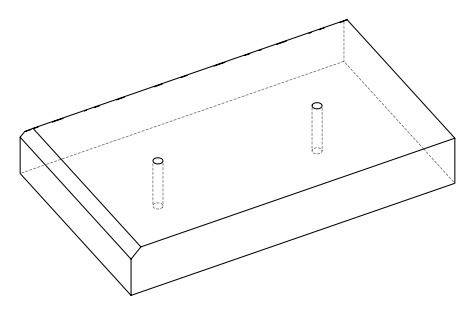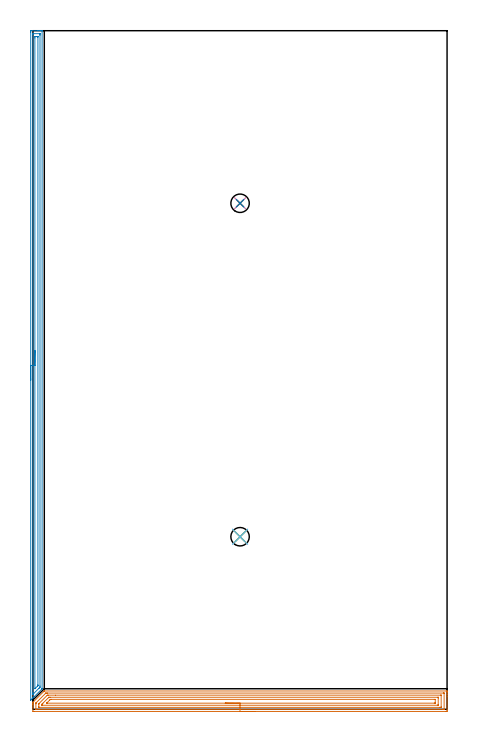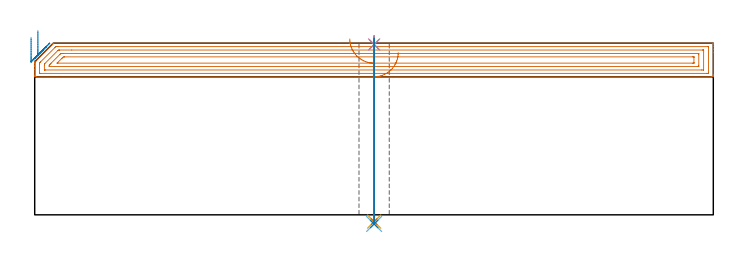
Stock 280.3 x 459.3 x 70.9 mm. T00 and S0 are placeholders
(PLAN: 8 operations, 5 tool changes, 23.7 min)
(1 AREA_MILL | FG_CHAMFER_SURFACE | UGT0205_001 | 11.43 min | 27080 mm3)
(2 AREA_MILL_1 | FG_CHAMFER_SURFACE_1 | UGT0205_001 | 11 min | 13278 mm3)
(3 SPOT_DRILL | STEP1HOLE | NXT0321_9005460120000 | 0.03 min | 2 mm3)
(4 SPOT_DRILL_1 | STEP1HOLE_1 | NXT0321_9005460120000 | 0.03 min | 16 mm3)
(5 DRILL_THROUGH_HOLE_INTO_CENTER | STEP1HOLE | NXT0301_042 | 0.3 min | 2751 mm3)
(6 DRILL_TO_ENLARGE_THROUGH_HOLE | STEP1HOLE | NXT0301_096 | 0.31 min | 5900 mm3)
(7 DRILL_THROUGH_HOLE_INTO_CENTER_1 | STEP1HOLE_1 | NXT0301_042 | 0.3 min | 2776 mm3)
(8 DRILL_TO_ENLARGE_THROUGH_HOLE_1 | STEP1HOLE_1 | NXT0301_096 | 0.31 min | 5889 mm3)
(TOOL UGT0205_001 | Chamfer Mill 20 x 3 x 45 deg. | D20 FL50 Z2)
(TOOL NXT0321_9005460120000 | NC Spot Drill, 142deg, 12mm, Carbide, Uncoated | D12 PA142 FL30 Z2)
(TOOL NXT0301_042 | Carbide Drill 7.1mm [860.1-0710-057A1-MM 2214] | D7.1 PA140 FL85 Z2)
(TOOL NXT0301_096 | Carbide Drill 12.5mm [860.1-1250-063A1-MM 2214] | D12.5 PA140 FL77 Z2)
(OP 1 AREA_MILL)
G17 G21 G94 G90
T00 M6
G54
G17 G0 G90 X150.15 Y-1.5 S1061 M3
G43 Z80.9 H0
Z67.
G94 G1 X150.112 Z66.128 F250.
X149.998 Z65.264
X149.809 Z64.412
X149.547 Z63.58
X149.213 Z62.774
X148.81 Z62.
X148.342 Z61.264
X147.81 Z60.572
X147.221 Z59.929
X146.578 Z59.34
X145.886 Z58.808
X145.15 Z58.34
X144.376 Z57.937
X143.57 Z57.603
X142.738 Z57.341
X141.886 Z57.152
X141.022 Z57.038
X140.15 Z57.
X0.632
X0.25 Y-1.496 Z57.002
X0.01 Y-1.492 Z57.004
X0. Y-1.122 Z57.375
Y1.507 Z60.002
Y2.897 Z61.394
Y3.259 Z61.755
Y3.983 Z62.483
Y4.612 Z63.111
X0.001 Y4.651 Z63.15
X0.01 Y4.699 Z63.196
X0.053 Y4.754 Z63.252
X7.34 Y12.04 Z70.539
X7.651 Y12.349 Z70.846
X7.706 Y12.396 Z70.89
X7.787 Y12.4 Z70.9
X280.115
X280.29 Y12.397 Z70.889
X280.297 Y12.246 Z70.739
X280.3 Y12.087 Z70.587
Y11.87 Z70.369
Y11.145 Z69.64
Y9.907 Z68.404
Y8.517 Z67.012
X280.299 Y-0.503 Z57.994
X280.294 Y-1.122 Z57.376
X280.29 Y-1.493 Z57.005
X280.05 Y-1.496 Z57.002
X279.668 Y-1.5 Z57.
X140.15
Y-0.086 Z58.414
X2.421 Y-0.085 Z58.415
X2.256 Y-0.084 Z58.416
X2.061 Y-0.081 Z58.419
X2.019 Y-0.079 Z58.421
X2.01 Y-0.055 Z58.445
X2.007 Y-0.02 Z58.48
X2.001 Y0.166 Z58.666
Y3.67 Z62.17
X2.008 Y4.136 Z62.636
X2.01 Y4.237 Z62.737
X2.07 Y4.308 Z62.808
X2.154 Y4.397 Z62.897
X2.421 Y4.67 Z63.17
X8.347 Y10.596 Z69.096
X8.681 Y10.926 Z69.426
X8.731 Y10.969 Z69.469
X8.765 Y10.979 Z69.479
X8.849 Y10.981 Z69.481
X9.575 Y10.985 Z69.485
X9.739 Y10.986 Z69.486
X277.879 Y10.985 Z69.485
X278.044 Y10.984 Z69.484
X278.239 Y10.98 Z69.48
X278.281 Y10.979 Z69.479
X278.29 Y10.955 Z69.455
X278.293 Y10.92 Z69.42
X278.299 Y10.734 Z69.234
Y0.219 Z58.719
X278.295 Y0.081 Z58.581
X278.29 Y-0.028 Z58.472
X278.282 Y-0.079 Z58.421
X277.716 Y-0.085 Z58.415
X140.15 Y-0.086 Z58.414
Y1.328 Z59.828
X4.391 Y1.329 Z59.829
X4.209 Y1.33 Z59.83
X4.028 Y1.333 Z59.833
X4.012 Y1.335 Z59.835
X4.007 Y1.348 Z59.848
X4.002 Y1.384 Z59.884
X4. Y1.439 Z59.939
Y1.507 Z60.007
X4.001 Y3.464 Z61.964
X4.006 Y3.669 Z62.169
X4.012 Y3.8 Z62.3
X4.062 Y3.855 Z62.355
X4.209 Y4.01 Z62.51
X9.592 Y9.393 Z67.893
X9.77 Y9.559 Z68.059
X10.106 Y9.567 Z68.067
X10.289 Y9.57 Z68.07
X15.304 Y9.572 Z68.072
X275.909 Y9.571 Z68.071
X276.091 Y9.57 Z68.07
X276.272 Y9.566 Z68.066
X276.288 Y9.565 Z68.065
X276.293 Y9.552 Z68.052
X276.298 Y9.516 Z68.016
X276.3 Y9.461 Z67.961
Y9.393 Z67.893
X276.299 Y1.507 Z60.007
X276.298 Y1.404 Z59.904
X276.293 Y1.354 Z59.854
X276.289 Y1.335 Z59.835
X276.269 Y1.333 Z59.833
X276.091 Y1.33 Z59.83
X275.378 Y1.328 Z59.828
X140.15
Y2.743 Z61.243
X6.152
X6.092 Y2.744 Z61.244
X6.028 Y2.747 Z61.247
X6.011 Y2.749 Z61.249
X6.008 Y2.769 Z61.269
X6.005 Y2.823 Z61.323
X6. Y3.257 Z61.757
X6.001 Y3.259 Z61.759
X6.025 Y3.364 Z61.864
X6.107 Y3.451 Z61.951
X6.234 Y3.582 Z62.082
X6.396 Y3.746 Z62.246
X6.784 Y4.136 Z62.636
X10.47 Y7.821 Z66.321
X10.708 Y8.055 Z66.555
X10.777 Y8.12 Z66.62
X10.804 Y8.143 Z66.643
X10.843 Y8.151 Z66.651
X11.364 Y8.155 Z66.655
X11.732 Y8.157 Z66.657
X274.148
X274.208 Y8.156 Z66.656
X274.272 Y8.152 Z66.652
X274.289 Y8.151 Z66.651
X274.292 Y8.131 Z66.631
X274.295 Y8.077 Z66.577
X274.3 Y7.643 Z66.143
Y3.261 Z61.761
X274.294 Y2.822 Z61.322
X274.29 Y2.769 Z61.269
X274.287 Y2.75 Z61.25
X274.251 Y2.748 Z61.248
X274.111 Y2.745 Z61.245
X273.935 Y2.743 Z61.243
X140.15
Y4.157 Z62.657
X9.554
X9.38 Y4.159 Z62.659
X9.294 Y4.163 Z62.663
X9.274 Y4.165 Z62.665
X9.279 Y4.173 Z62.673
X9.311 Y4.21 Z62.71
X9.403 Y4.305 Z62.805
X9.5 Y4.401 Z62.901
X11.173 Y6.075 Z64.575
X11.364 Y6.266 Z64.766
X11.619 Y6.515 Z65.015
X11.834 Y6.724 Z65.224
X12.258 Y6.742 Z65.242
X12.281 Y6.743 Z65.243
X271.641
X272.06 Y6.741 Z65.241
X272.269 Y6.738 Z65.238
X272.287 Y6.736 Z65.236
X272.292 Y6.721 Z65.221
X272.297 Y6.683 Z65.183
X272.299 Y6.629 Z65.129
X272.3 Y4.345 Z62.845
X272.298 Y4.249 Z62.749
X272.294 Y4.191 Z62.691
X272.29 Y4.164 Z62.664
X272.272 Y4.163 Z62.663
X272.055 Y4.159 Z62.659
X271.619 Y4.157 Z62.657
X140.15
X139.278 Z62.695
X138.414 Z62.809
X137.562 Z62.998
X136.73 Z63.26
X135.924 Z63.594
X135.15 Z63.997
X134.414 Z64.465
X133.722 Z64.996
X133.079 Z65.586
X132.49 Z66.229
X131.958 Z66.921
X131.49 Z67.657
X131.087 Z68.431
X130.753 Z69.237
X130.491 Z70.069
X130.302 Z70.92
X130.188 Z71.785
X130.15 Z72.657
G0 Z80.9
M5
M2
(OP 2 AREA_MILL_1)
G17 G21 G94 G90
T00 M6
G54
G17 G0 G90 X-1.5 Y222.75 S1061 M3
G43 Z80.9 H0
Z73.2
G94 G1 Y222.788 Z72.328 F250.
Y222.902 Z71.464
Y223.091 Z70.612
Y223.353 Z69.78
Y223.687 Z68.974
Y224.09 Z68.2
Y224.558 Z67.464
Y225.09 Z66.772
Y225.679 Z66.129
Y226.322 Z65.54
Y227.014 Z65.008
Y227.75 Z64.54
Y228.524 Z64.137
Y229.33 Z63.803
Y230.162 Z63.541
Y231.014 Z63.352
Y231.878 Z63.238
Y232.75 Z63.2
Y458.153
X-1.499 Y458.686 Z63.201
X-1.496 Y459.043 Z63.202
X-1.493 Y459.29 Z63.204
X-1.148 Y459.3 Z63.549
X3.224 Z67.918
X3.772 Z68.468
X4.099 Z68.795
X4.646 Z69.342
X4.973 Z69.668
X5.937 Z70.636
X6.071 Y459.297 Z70.763
X6.198 Y459.29 Z70.889
X6.2 Y459.133 Z70.9
Y13.958
X6.195 Y13.905 Z70.891
X6.172 Y13.874 Z70.869
X5.983 Y13.683 Z70.683
X1.038 Y8.736 Z65.734
X0.901 Y8.6 Z65.599
X0.742 Y8.441 Z65.44
X0.601 Y8.299 Z65.297
X0.454 Y8.153 Z65.152
X0.314 Y8.013 Z65.012
X0.164 Y7.862 Z64.859
X0.008 Y7.707 Z64.705
X-0.114 Y7.585 Z64.583
X-0.273 Y7.424 Z64.422
X-0.439 Y7.26 Z64.259
X-1.492 Y6.209 Z63.206
X-1.495 Y6.212 Z63.203
X-1.498 Y6.232 Z63.201
X-1.5 Y6.367 Z63.2
Y6.641
Y232.75
X-0.086 Z64.614
X-0.085 Y456.709 Z64.615
X-0.084 Y456.9 Z64.616
X-0.08 Y457.25 Z64.62
X-0.079 Y457.286 Z64.621
X-0.024 Y457.291 Z64.676
X0.08 Y457.296 Z64.78
X0.211 Y457.299 Z64.911
X4.583 Z69.283
X4.734 Y457.293 Z69.434
X4.762 Y457.29 Z69.462
X4.779 Y457.281 Z69.479
X4.781 Y457.248 Z69.481
X4.784 Y457.093 Z69.484
X4.785 Y456.9 Z69.485
X4.786 Y456.199 Z69.486
X4.785 Y15.744 Z69.485
X4.781 Y15.047 Z69.481
X4.779 Y14.951 Z69.479
X4.691 Y14.851 Z69.391
X4.395 Y14.548 Z69.095
X4.099 Y14.249 Z68.799
X3.955 Y14.105 Z68.655
X0.601 Y10.751 Z65.301
X0.236 Y10.386 Z64.936
X0.045 Y10.198 Z64.745
X-0.024 Y10.132 Z64.676
X-0.078 Y10.083 Z64.622
X-0.082 Y10.19 Z64.618
X-0.084 Y10.386 Z64.616
X-0.085 Y10.798 Z64.615
X-0.086 Y11.087 Z64.614
Y232.75
X1.328 Z66.028
X1.329 Y454.371 Z66.029
X1.333 Y455.114 Z66.033
X1.334 Y455.259 Z66.034
X1.344 Y455.29 Z66.044
X1.385 Y455.294 Z66.085
X1.476 Y455.297 Z66.176
X2.168 Y455.3 Z66.868
X3.043 Z67.743
X3.224 Z67.924
X3.285 Y455.298 Z67.985
X3.333 Y455.295 Z68.033
X3.36 Y455.291 Z68.06
X3.365 Y455.263 Z68.065
X3.369 Y455.114 Z68.069
X3.371 Y454.965 Z68.071
Y16.487
X3.37 Y16.336 Z68.07
X3.365 Y16.036 Z68.065
X3.361 Y15.972 Z68.061
X3.348 Y15.954 Z68.048
X3.312 Y15.914 Z68.012
X3.224 Y15.824 Z67.924
X3.185 Y15.784 Z67.885
X1.357 Y13.958 Z66.057
X1.344 Y13.951 Z66.044
X1.334 Y13.949 Z66.034
X1.332 Y13.958 Z66.032
X1.33 Y13.976 Z66.03
X1.329 Y14.108 Z66.029
X1.328 Y232.75 Z66.028
Y233.622 Z66.067
Y234.486 Z66.18
Y235.338 Z66.369
Y236.17 Z66.632
Y236.976 Z66.965
Y237.75 Z67.368
Y238.486 Z67.837
Y239.178 Z68.368
Y239.821 Z68.957
Y240.41 Z69.601
Y240.942 Z70.293
Y241.41 Z71.028
Y241.813 Z71.802
Y242.147 Z72.608
Y242.409 Z73.44
Y242.598 Z74.292
Y242.712 Z75.157
Y242.75 Z76.028
G0 Z80.9
M5
M2
(OP 3 SPOT_DRILL)
G17 G21 G94 G90
T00 M6
G54
G17 G0 G90 X140.2 Y116.8 S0 M3
G43 Z80.9 H0
G94 G81 G98 Z70.362 F250. R73.9
G80
M5
M2
(OP 4 SPOT_DRILL_1)
G17 G21 G94 G90
T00 M6
G54
G17 G0 G90 X140.2 Y342.5 S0 M3
G43 Z80.9 H0
G94 G81 G98 Z70.362 F250. R73.9
G80
M5
M2
(OP 5 DRILL_THROUGH_HOLE_INTO_CENTER)
G17 G21 G94 G90
T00 M6
G54
G17 G0 G90 X140.2 Y116.8 S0 M3
G43 Z80.9 H1
G94 G73 G98 Z-2.792 F250. Q6.699 R72.9
G80
M5
M2
(OP 6 DRILL_TO_ENLARGE_THROUGH_HOLE)
G17 G21 G94 G90
T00 M6
G54
G17 G0 G90 X140.2 Y116.8 S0 M3
G43 Z80.9 H1
G94 G73 G98 Z-3.775 F250. Q12.446 R72.9
G80
M5
M2
(OP 7 DRILL_THROUGH_HOLE_INTO_CENTER_1)
G17 G21 G94 G90
T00 M6
G54
G17 G0 G90 X140.2 Y342.5 S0 M3
G43 Z80.9 H1
G94 G73 G98 Z-2.792 F250. Q6.699 R72.9
G80
M5
M2
(OP 8 DRILL_TO_ENLARGE_THROUGH_HOLE_1)
G17 G21 G94 G90
T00 M6
G54
G17 G0 G90 X140.2 Y342.5 S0 M3
G43 Z80.9 H1
G94 G73 G98 Z-3.775 F250. Q12.446 R72.9
G80
M5
M2
